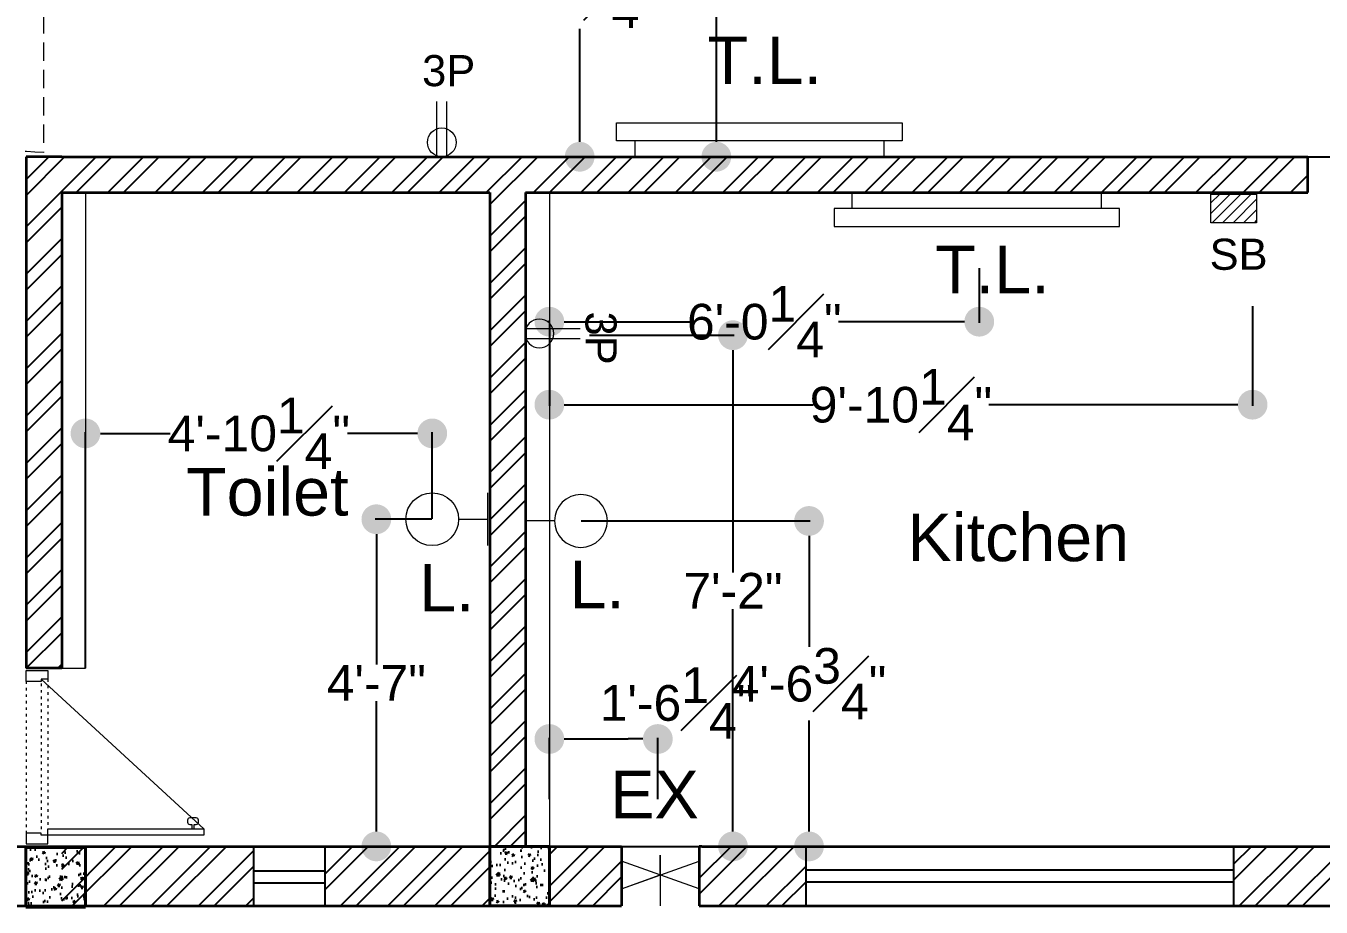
# Model space of a CAD drawing. Header units: inches. Extents: x 4161 to 8381, y 472 to 1500.
# Drawn here: x 7923 to 8140.7, y 938 to 1086.2 of the extents above; entities that cross this region are included whole.
import ezdxf

# ---------------------------------------------------------------- set-up
doc = ezdxf.new("R2010")
doc.units = ezdxf.units.IN
doc.header["$MEASUREMENT"] = 0
doc.linetypes.add('ACAD_ISO03W100', pattern=[30, 12, -18])
doc.linetypes.add('HIDDEN', pattern=[0.375, 0.25, -0.125])
doc.layers.get('0').update_dxf_attribs({"lineweight": 35})
for name, color, linetype, lineweight in [('0.Columns', 1, 'Continuous', 35), ('1.Wall', 7, 'Continuous', 35), ('Beam', 170, 'Continuous', 15), ('Doors & Furni', 20, 'Continuous', 5), ('E_Elements', 7, 'Continuous', 15), ('E_FITTINGS', 7, 'Continuous', 15), ('Hatch', 7, 'Continuous', 15)]:
    doc.layers.add(name, color=color, linetype=linetype, lineweight=lineweight)
for name, color, linetype in [('3.Windows', 130, 'Continuous'), ('4.Hatch', 14, 'Continuous'), ('5.Texts', 50, 'Continuous'), ('7.Dimention', 8, 'Continuous'), ('9.Vent', 130, 'Continuous'), ('rod', 252, 'Continuous'), ('wood', 20, 'Continuous')]:
    doc.layers.add(name, color=color, linetype=linetype)
doc.styles.get("Standard").update_dxf_attribs({"font": 'arial.ttf'})
doc.dimstyles.get("Standard").update_dxf_attribs({"dimtxt": 6, "dimasz": 5, "dimexe": 0.18, "dimexo": 0.0625, "dimgap": 0.09, "dimtad": 0, "dimtih": 1, "dimtoh": 1, "dimzin": 0, "dimdsep": 46, "dimlunit": 4, "dimtxsty": 'Standard', "dimblk": 'DOT', "dimcen": 0.09, "dimadec": 0, "dimazin": 0, "dimtfac": 1, "dimtofl": 0, "dimtmove": 0, "dimatfit": 3, "dimfxl": 1, "dimfrac": 1, "dimtolj": 1, "dimtzin": 0, "dimarcsym": 0})

# ---------------------------------------------------------------- blocks, each defined once
blk = doc.blocks.new('window6')
at = {"layer": '3.Windows', "color": 141, "true_color": 0xadddf7}
for p, q in [((4180.67, 1736.78), (4108.67, 1736.78)), ((4180.67, 1734.78), (4108.67, 1734.78))]:
    blk.add_line(p, q, dxfattribs=at)
at = {"layer": '3.Windows'}
blk.add_lwpolyline([(4180.67, 1740.78), (4108.67, 1740.78), (4108.67, 1730.78), (4180.67, 1730.78)], close=True, dxfattribs=at)
blk = doc.blocks.new('Vent')
at = {"layer": '9.Vent'}
for p, q in [((-12, -3.9), (-12, 6.1)), ((-12, 3.82), (-12, 6.1)), ((0, -3.9), (0, 6.1))]:
    blk.add_line(p, q, dxfattribs=at)
at = {"layer": '9.Vent', "color": 5}
for p, q in [((-12, 2), (0, 2)), ((-12, 0), (0, 0))]:
    blk.add_line(p, q, dxfattribs=at)
blk = doc.blocks.new('Dd2')
at = {"layer": 'rod', "lineweight": 13}
blk.add_lwpolyline([(-36.5, 41), (-2, 3.5)], dxfattribs=at)
blk.add_lwpolyline([(-36.5, 38.75), (-35.5, 38.75), (-35.5, 39.25, -0.414214), (-35, 39.75), (-34.5, 39.75, -0.414214), (-34, 39.25), (-34, 37.75, -0.414214), (-34.5, 37.25), (-35, 37.25, -0.414214), (-35.5, 37.75), (-35.5, 38.25), (-36.5, 38.25)], format="xyb", dxfattribs=at)
at = {"layer": 'rod', "linetype": 'ACAD_ISO03W100', "lineweight": 13, "ltscale": 0.05}
for points in [[(-3, 3.5), (-37.5, 3.5)], [(-2, 5), (-36.5, 5)], [(-2.5, 0), (-37.5, 0)]]:
    blk.add_lwpolyline(points, dxfattribs=at)
at = {"layer": 'wood', "lineweight": 13}
for points in [[(-36.5, 41), (-38, 41), (-38, 5), (-36.5, 5)], [(-40, 0), (-40, 5), (-38, 5), (-38, 3.5), (-37.5, 3.5), (-37.5, 0)], [(0, 0), (0, 5), (-2, 5), (-2, 3.5), (-2.5, 3.5), (-2.5, 0)]]:
    blk.add_lwpolyline(points, close=True, dxfattribs=at)
blk = doc.blocks.new('Door')
at = {"layer": 'Doors & Furni', "color": 20}
for p, q in [((4004.74, 983.4), (4002.74, 983.4)), ((4002.74, 983.4), (4002.74, 947.4)), ((4004.74, 947.4), (4004.74, 983.4)), ((4001.9, 980.9), (4000.59, 980.9)), ((4000.59, 980.9), (4000.59, 975.13)), ((4002.74, 982.3), (4001.9, 982.3)), ((4001.9, 982.3), (4001.9, 978.61)), ((4004.74, 982.3), (4005.57, 982.3)), ((4005.57, 982.3), (4005.57, 978.61)), ((4005.57, 980.9), (4006.88, 980.9)), ((4006.88, 980.9), (4006.88, 975.13)), ((4001.34, 975.13), (4001.34, 980.06)), ((4001.34, 980.06), (4001.9, 980.06)), ((4001.9, 978.61), (4002.74, 978.61)), ((4005.57, 978.61), (4004.74, 978.61)), ((4006.13, 980.06), (4005.57, 980.06)), ((4006.13, 975.13), (4006.13, 980.06)), ((4000.59, 975.13), (4001.34, 975.13)), ((4006.88, 975.13), (4006.13, 975.13)), ((4002.74, 947.4), (4004.74, 947.4))]:
    blk.add_line(p, q, dxfattribs=at)
at = {"layer": 'Doors & Furni', "color": 1, "linetype": 'HIDDEN', "ltscale": 15}
blk.add_line((4002.74, 947.4), (4036.59, 947.4), dxfattribs=at)
blk.add_arc((4000.59, 947.4), 36, 0, 86.583, dxfattribs=at)
blk = doc.blocks.new('O')
at = {"layer": 'E_Elements', "ltscale": 4}
for p, q in [((9523.61, 2111.57), (9520.91, 2111.57)), ((9523.61, 2069.68), (9520.91, 2069.68))]:
    blk.add_line(p, q, dxfattribs=at)
at = {"layer": 'E_Elements', "ltscale": 0.01}
blk.add_lwpolyline([(9526.61, 2066.63), (9526.61, 2114.63), (9523.61, 2114.63), (9523.61, 2066.63)], close=True, dxfattribs=at)
blk = doc.blocks.new('A$C482B25E6')
at = {"layer": 'E_FITTINGS'}
for p, q in [((0, 0), (0, 7.1)), ((3.9, 3.55), (0, 3.55))]:
    blk.add_line(p, q, dxfattribs=at)
blk.add_circle((7.45, 3.55), 3.55, dxfattribs=at)
blk = doc.blocks.new('2')
at = {"layer": 'Hatch', "ltscale": 0.01}
h = blk.add_hatch(dxfattribs=at)
h.set_pattern_fill('ANSI31', color=256, scale=10, style=0)
h.paths.add_polyline_path([(7846.79, 2035.92), (7841.97, 2035.92), (7841.97, 2028.24), (7846.79, 2028.24)])
at = {"layer": 'E_Elements'}
blk.add_lwpolyline([(7841.97, 2028.24), (7846.79, 2028.24), (7846.79, 2035.92), (7841.97, 2035.92)], close=True, dxfattribs=at)
blk = doc.blocks.new('Column2.0')
at = {"layer": '0.Columns', "true_color": 0x991b1e}
h = blk.add_hatch(dxfattribs=at)
h.set_pattern_fill('AR-CONC', color=244, scale=0.54)
h.set_pattern_definition([(50, (868.9964, 332.3348), (3.873205, -0.3388615), [0.405, -4.455]), (355, (868.9964, 332.335), (-0.7492572, 4.0618375), [0.324, -3.564]), (100.45144, (869.319, 332.3066), (3.1239478, 3.722976), [0.344197, -3.7861674]), (46.1842, (868.9964, 333.415), (5.763103, -0.893804), [0.6075, -6.6825]), (96.63564, (869.4767, 333.3403), (5.0471745, 5.2602404), [0.516296, -5.679254]), (351.18416, (868.9964, 333.415), (5.0471745, 5.26024), [0.486, -5.346]), (21, (869.5364, 333.1448), (3.223298, -2.174142), [0.405, -4.455]), (326, (869.5364, 333.145), (1.3139028, 3.9158102), [0.324, -3.564]), (71.45144, (869.805, 332.9636), (4.537201, 1.7416682), [0.344197, -3.7861674]), (37.5, (868.9964, 332.3348), (0.0656632, 1.7976268), [0, -3.5208, 0, -3.618, 0, -3.5775]), (7.5, (868.9964, 332.3348), (1.4205755, 2.1298232), [0, -2.0628, 0, -3.4398, 0, -1.3635]), (327.5, (867.7922, 332.3348), (2.88264116, -0.1217963), [0, -1.35, 0, -4.212, 0, -5.589]), (317.5, (867.2522, 332.3348), (3.1492053, 0.5405669), [0, -1.755, 0, -2.7972, 0, -3.969])])
h.paths.add_polyline_path([(4674.88, 1327.63), (4674.88, 1337.63), (4664.88, 1337.63), (4664.88, 1327.63)])
at = {"layer": '0.Columns', "linetype": 'ACAD_ISO03W100', "lineweight": 40}
for p, q in [((4674.88, 1337.63), (4664.88, 1337.63)), ((4664.88, 1337.63), (4664.88, 1327.63)), ((4674.88, 1327.63), (4674.88, 1337.63)), ((4664.88, 1327.63), (4674.88, 1327.63))]:
    blk.add_line(p, q, dxfattribs=at)
blk = doc.blocks.new('1111111111111111')
at = {"layer": 'E_FITTINGS', "ltscale": 3}
for p, q in [((8001.12, 2853.82), (8010.23, 2853.82)), ((8001.12, 2852.1), (8010.23, 2852.1))]:
    blk.add_line(p, q, dxfattribs=at)
blk.add_circle((8003.38, 2852.96), 2.42, dxfattribs=at)
blk = doc.blocks.new('_Dot')
at = {"color": 0, "linetype": 'ByBlock', "lineweight": -2}
blk.add_line((-0.5, 0), (-1, 0), dxfattribs=at)
at = {"color": 0, "linetype": 'ByBlock', "lineweight": 60, "const_width": 0.5}
blk.add_lwpolyline([(-0.25, 0, 1), (0.25, 0, 1)], format="xyb", close=True, dxfattribs=at)
blk = doc.blocks.new('*D191')
at = {"layer": '7.Dimention', "color": 0, "lineweight": -2, "transparency": 16777216}
for p, q in [((8122.56, 1171.99), (8145.43, 1171.99)), ((8145.25, 1166.99), (8145.25, 1124.3)), ((8145.25, 1069.19), (8145.25, 1111.88)), ((8128.41, 1064.19), (8145.43, 1064.19))]:
    blk.add_line(p, q, dxfattribs=at)
at = {"layer": 'Defpoints', "color": 0, "transparency": 16777216}
for p in [(8122.49, 1171.99), (8145.25, 1171.99), (8128.35, 1064.19)]:
    blk.add_point(p, dxfattribs=at)
at = {"layer": '7.Dimention', "color": 0, "lineweight": -2, "transparency": 16777216, "xscale": 5, "yscale": 5, "zscale": 5}
for p, rotation in [((8145.25, 1171.99), 90), ((8145.25, 1064.19), 270)]:
    blk.add_blockref('_Dot', p, dxfattribs=dict(at, rotation=rotation))
at = {"layer": '7.Dimention', "color": 0, "transparency": 16777216, "insert": (8145.25, 1118.09), "char_height": 6, "attachment_point": 5}
blk.add_mtext('\\A1;8\'-11{\\H1x;\\S3#4;}"', dxfattribs=at)
blk = doc.blocks.new('*D192')
at = {"layer": '7.Dimention', "color": 0, "lineweight": -2, "transparency": 16777216}
for p, q in [((8022.51, 1171.44), (8039.23, 1171.44)), ((8039.05, 1166.44), (8039.05, 1123.97)), ((8039.05, 1069.19), (8039.05, 1111.66)), ((8017.04, 1064.19), (8039.23, 1064.19))]:
    blk.add_line(p, q, dxfattribs=at)
at = {"layer": 'Defpoints', "color": 0, "transparency": 16777216}
for p in [(8022.45, 1171.44), (8039.05, 1171.44), (8016.98, 1064.19)]:
    blk.add_point(p, dxfattribs=at)
at = {"layer": '7.Dimention', "color": 0, "lineweight": -2, "transparency": 16777216, "xscale": 5, "yscale": 5, "zscale": 5}
for p, rotation in [((8039.05, 1171.44), 90), ((8039.05, 1064.19), 270)]:
    blk.add_blockref('_Dot', p, dxfattribs=dict(at, rotation=rotation))
at = {"layer": '7.Dimention', "color": 0, "transparency": 16777216, "insert": (8039.05, 1117.81), "char_height": 6, "attachment_point": 5}
blk.add_mtext('\\A1;8\'-11{\\H1x;\\S1#4;}"', dxfattribs=at)
blk = doc.blocks.new('*D140')
at = {"layer": '7.Dimention', "color": 0, "lineweight": -2, "transparency": 16777216}
for p, q in [((8083.25, 1045.45), (8083.25, 1036.27)), ((8010.97, 1036.28), (8010.97, 1036.63)), ((8015.97, 1036.45), (8034.65, 1036.45)), ((8078.25, 1036.45), (8059.57, 1036.45))]:
    blk.add_line(p, q, dxfattribs=at)
at = {"layer": 'Defpoints', "color": 0, "transparency": 16777216}
for p in [(8083.25, 1045.51), (8010.97, 1036.21), (8083.25, 1036.45)]:
    blk.add_point(p, dxfattribs=at)
at = {"layer": '7.Dimention', "color": 0, "lineweight": -2, "transparency": 16777216, "xscale": 5, "yscale": 5, "zscale": 5, "rotation": 180}
blk.add_blockref('_Dot', (8010.97, 1036.45), dxfattribs=at)
at = {"layer": '7.Dimention', "color": 0, "lineweight": -2, "transparency": 16777216, "xscale": 5, "yscale": 5, "zscale": 5}
blk.add_blockref('_Dot', (8083.25, 1036.45), dxfattribs=at)
at = {"layer": '7.Dimention', "color": 0, "transparency": 16777216, "insert": (8047.11, 1036.45), "char_height": 6, "attachment_point": 5}
blk.add_mtext('\\A1;6\'-0{\\H1x;\\S1#4;}"', dxfattribs=at)
blk = doc.blocks.new('*D141')
at = {"layer": '7.Dimention', "color": 0, "lineweight": -2, "transparency": 16777216}
for p, q in [((8129.21, 1039.06), (8129.21, 1022.31)), ((8010.97, 1036.15), (8010.97, 1022.31)), ((8015.97, 1022.49), (8055.31, 1022.49)), ((8124.21, 1022.49), (8084.87, 1022.49))]:
    blk.add_line(p, q, dxfattribs=at)
at = {"layer": 'Defpoints', "color": 0, "transparency": 16777216}
for p in [(8129.21, 1039.12), (8010.97, 1036.21), (8129.21, 1022.49)]:
    blk.add_point(p, dxfattribs=at)
at = {"layer": '7.Dimention', "color": 0, "lineweight": -2, "transparency": 16777216, "xscale": 5, "yscale": 5, "zscale": 5, "rotation": 180}
blk.add_blockref('_Dot', (8010.97, 1022.49), dxfattribs=at)
at = {"layer": '7.Dimention', "color": 0, "lineweight": -2, "transparency": 16777216, "xscale": 5, "yscale": 5, "zscale": 5}
blk.add_blockref('_Dot', (8129.21, 1022.49), dxfattribs=at)
at = {"layer": '7.Dimention', "color": 0, "transparency": 16777216, "insert": (8070.09, 1022.49), "char_height": 6, "attachment_point": 5}
blk.add_mtext('\\A1;9\'-10{\\H1x;\\S1#4;}"', dxfattribs=at)
blk = doc.blocks.new('*D142')
at = {"layer": '7.Dimention', "color": 0, "lineweight": -2, "transparency": 16777216}
for p, q in [((8016.34, 1002.93), (8054.81, 1002.93)), ((8054.63, 997.93), (8054.63, 981.77)), ((8054.63, 953.19), (8054.63, 969.35)), ((8017.71, 948.19), (8054.81, 948.19))]:
    blk.add_line(p, q, dxfattribs=at)
at = {"layer": 'Defpoints', "color": 0, "transparency": 16777216}
for p in [(8016.28, 1002.93), (8054.63, 1002.93), (8017.65, 948.19)]:
    blk.add_point(p, dxfattribs=at)
at = {"layer": '7.Dimention', "color": 0, "lineweight": -2, "transparency": 16777216, "xscale": 5, "yscale": 5, "zscale": 5}
for p, rotation in [((8054.63, 1002.93), 90), ((8054.63, 948.19), 270)]:
    blk.add_blockref('_Dot', p, dxfattribs=dict(at, rotation=rotation))
at = {"layer": '7.Dimention', "color": 0, "transparency": 16777216, "insert": (8054.63, 975.56), "char_height": 6, "attachment_point": 5}
blk.add_mtext('\\A1;4\'-6{\\H1x;\\S3#4;}"', dxfattribs=at)
blk = doc.blocks.new('*D143')
at = {"layer": '7.Dimention', "color": 0, "lineweight": -2, "transparency": 16777216}
for p, q in [((8017.71, 1034.18), (8042.02, 1034.18)), ((8041.84, 1029.18), (8041.84, 994.29)), ((8041.84, 953.19), (8041.84, 988.08)), ((8017.71, 948.19), (8042.02, 948.19))]:
    blk.add_line(p, q, dxfattribs=at)
at = {"layer": 'Defpoints', "color": 0, "transparency": 16777216}
for p in [(8017.65, 1034.18), (8041.84, 1034.18), (8017.65, 948.19)]:
    blk.add_point(p, dxfattribs=at)
at = {"layer": '7.Dimention', "color": 0, "lineweight": -2, "transparency": 16777216, "xscale": 5, "yscale": 5, "zscale": 5}
for p, rotation in [((8041.84, 1034.18), 90), ((8041.84, 948.19), 270)]:
    blk.add_blockref('_Dot', p, dxfattribs=dict(at, rotation=rotation))
at = {"layer": '7.Dimention', "color": 0, "transparency": 16777216, "insert": (8041.84, 991.19), "char_height": 6, "attachment_point": 5}
blk.add_mtext('\\A1;7\'-2"', dxfattribs=at)
blk = doc.blocks.new('*D124')
at = {"layer": '7.Dimention', "color": 0, "lineweight": -2, "transparency": 16777216}
for p, q in [((8010.97, 956.14), (8010.97, 966.44)), ((8015.97, 966.26), (8024.21, 966.26)), ((8029.21, 956.14), (8029.21, 966.44))]:
    blk.add_line(p, q, dxfattribs=at)
at = {"layer": 'Defpoints', "color": 0, "transparency": 16777216}
for p in [(8029.21, 966.26), (8010.97, 956.08), (8029.21, 956.08)]:
    blk.add_point(p, dxfattribs=at)
at = {"layer": '7.Dimention', "color": 0, "lineweight": -2, "transparency": 16777216, "xscale": 5, "yscale": 5, "zscale": 5, "rotation": 180}
blk.add_blockref('_Dot', (8010.97, 966.26), dxfattribs=at)
at = {"layer": '7.Dimention', "color": 0, "lineweight": -2, "transparency": 16777216, "xscale": 5, "yscale": 5, "zscale": 5}
blk.add_blockref('_Dot', (8029.21, 966.26), dxfattribs=at)
at = {"layer": '7.Dimention', "color": 0, "transparency": 16777216, "insert": (8032.44, 972.32), "char_height": 6, "attachment_point": 5}
blk.add_mtext('\\A1;1\'-6{\\H1x;\\S1#4;}"', dxfattribs=at)
blk = doc.blocks.new('*D144')
at = {"layer": '7.Dimention', "color": 0, "lineweight": -2, "transparency": 16777216}
for p, q in [((7932.97, 978.25), (7932.97, 1017.84)), ((7937.97, 1017.66), (7947.23, 1017.66)), ((7986.28, 1017.66), (7977.02, 1017.66)), ((7991.28, 1003.28), (7991.28, 1017.84))]:
    blk.add_line(p, q, dxfattribs=at)
at = {"layer": 'Defpoints', "color": 0, "transparency": 16777216}
for p in [(7991.28, 1017.66), (7991.28, 1003.22), (7932.97, 978.19)]:
    blk.add_point(p, dxfattribs=at)
at = {"layer": '7.Dimention', "color": 0, "lineweight": -2, "transparency": 16777216, "xscale": 5, "yscale": 5, "zscale": 5, "rotation": 180}
blk.add_blockref('_Dot', (7932.97, 1017.66), dxfattribs=at)
at = {"layer": '7.Dimention', "color": 0, "lineweight": -2, "transparency": 16777216, "xscale": 5, "yscale": 5, "zscale": 5}
blk.add_blockref('_Dot', (7991.28, 1017.66), dxfattribs=at)
at = {"layer": '7.Dimention', "color": 0, "transparency": 16777216, "insert": (7962.13, 1017.66), "char_height": 6, "attachment_point": 5}
blk.add_mtext('\\A1;4\'-10{\\H1x;\\S1#4;}"', dxfattribs=at)
blk = doc.blocks.new('*D145')
at = {"layer": '7.Dimention', "color": 0, "lineweight": -2, "transparency": 16777216}
for p, q in [((7991.22, 1003.22), (7981.7, 1003.22)), ((7981.88, 998.22), (7981.88, 978.79)), ((7981.88, 953.19), (7981.88, 972.61)), ((7993.72, 948.19), (7981.7, 948.19))]:
    blk.add_line(p, q, dxfattribs=at)
at = {"layer": 'Defpoints', "color": 0, "transparency": 16777216}
for p in [(7981.88, 1003.22), (7991.28, 1003.22), (7993.78, 948.19)]:
    blk.add_point(p, dxfattribs=at)
at = {"layer": '7.Dimention', "color": 0, "lineweight": -2, "transparency": 16777216, "xscale": 5, "yscale": 5, "zscale": 5}
for p, rotation in [((7981.88, 1003.22), 90), ((7981.88, 948.19), 270)]:
    blk.add_blockref('_Dot', p, dxfattribs=dict(at, rotation=rotation))
at = {"layer": '7.Dimention', "color": 0, "transparency": 16777216, "insert": (7981.88, 975.7), "char_height": 6, "attachment_point": 5}
blk.add_mtext('\\A1;4\'-7"', dxfattribs=at)
blk = doc.blocks.new('*D152')
at = {"layer": '7.Dimention', "color": 0, "lineweight": -2, "transparency": 16777216}
for p, q in [((7916.82, 985.88), (7907.03, 985.88)), ((7907.21, 980.88), (7907.21, 973.24)), ((7907.21, 953.19), (7907.21, 960.82)), ((7916.82, 948.19), (7907.03, 948.19))]:
    blk.add_line(p, q, dxfattribs=at)
at = {"layer": 'Defpoints', "color": 0, "transparency": 16777216}
for p in [(7907.21, 985.88), (7916.89, 985.88), (7916.89, 948.19)]:
    blk.add_point(p, dxfattribs=at)
at = {"layer": '7.Dimention', "color": 0, "lineweight": -2, "transparency": 16777216, "xscale": 5, "yscale": 5, "zscale": 5}
for p, rotation in [((7907.21, 985.88), 90), ((7907.21, 948.19), 270)]:
    blk.add_blockref('_Dot', p, dxfattribs=dict(at, rotation=rotation))
at = {"layer": '7.Dimention', "color": 0, "transparency": 16777216, "insert": (7907.21, 967.03), "char_height": 6, "attachment_point": 5}
blk.add_mtext('\\A1;3\'-1{\\H1x;\\S3#4;}"', dxfattribs=at)
blk = doc.blocks.new('*D162')
at = {"layer": '7.Dimention', "color": 0, "lineweight": -2, "transparency": 16777216}
for p, q in [((7937.49, 1119.45), (8016.25, 1119.45)), ((8016.07, 1114.45), (8016.07, 1097.92)), ((8016.07, 1069.19), (8016.07, 1085.71)), ((7937.49, 1064.19), (8016.25, 1064.19))]:
    blk.add_line(p, q, dxfattribs=at)
at = {"layer": 'Defpoints', "color": 0, "transparency": 16777216}
for p in [(7937.43, 1119.45), (8016.07, 1119.45), (7937.43, 1064.19)]:
    blk.add_point(p, dxfattribs=at)
at = {"layer": '7.Dimention', "color": 0, "lineweight": -2, "transparency": 16777216, "xscale": 5, "yscale": 5, "zscale": 5}
for p, rotation in [((8016.07, 1119.45), 90), ((8016.07, 1064.19), 270)]:
    blk.add_blockref('_Dot', p, dxfattribs=dict(at, rotation=rotation))
at = {"layer": '7.Dimention', "color": 0, "transparency": 16777216, "insert": (8016.07, 1091.82), "char_height": 6, "attachment_point": 5}
blk.add_mtext('\\A1;4\'-7{\\H1x;\\S1#4;}"', dxfattribs=at)

msp = doc.modelspace()

# ---------------------------------------------------------------- linework, layer by layer
at = {"layer": '1.Wall'}
for p, q in [((7922.972, 1064.186), (7922.972, 978.186)), ((7928.972, 1064.186), (7922.972, 1064.186)), ((7928.972, 1064.186), (8006.972, 1064.186)), ((8006.972, 1064.186), (8138.52, 1064.186)), ((8138.52, 1058.186), (8138.52, 1064.186)), ((7928.972, 1058.186), (8000.972, 1058.186)), ((7928.972, 1058.186), (7928.972, 978.186)), ((8000.972, 1058.186), (8000.972, 948.186)), ((8006.972, 1058.186), (8006.972, 948.186)), ((8006.972, 1058.186), (8138.52, 1058.186)), ((7928.972, 978.186), (7922.972, 978.186)), ((7897.977, 948.186), (7922.972, 948.186)), ((7922.972, 948.186), (7928.972, 948.186)), ((7928.972, 948.186), (8000.972, 948.186)), ((8006.972, 948.186), (8023.126, 948.186)), ((8023.126, 948.186), (8023.126, 938.186)), ((8036.156, 948.186), (8036.156, 938.186)), ((8036.626, 948.186), (8036.156, 948.186)), ((8036.626, 948.186), (8174.52, 948.186)), ((7894.336, 938.186), (8023.126, 938.186)), ((8036.156, 938.186), (8036.626, 938.186)), ((8036.626, 938.186), (8184.52, 938.186))]:
    msp.add_line(p, q, dxfattribs=at)
at = {"layer": '4.Hatch', "color": 244, "linetype": 'Continuous', "true_color": 0x991b1e}
for p, q in [((7922.972, 1060.339), (7926.82, 1064.186)), ((7922.972, 1052.384), (7934.775, 1064.186)), ((7922.972, 1057.687), (7929.471, 1064.186)), ((7931.426, 1058.186), (7937.426, 1064.186)), ((7936.73, 1058.186), (7942.73, 1064.186)), ((7939.381, 1058.186), (7945.381, 1064.186)), ((7944.685, 1058.186), (7950.685, 1064.186)), ((7947.336, 1058.186), (7953.336, 1064.186)), ((7952.64, 1058.186), (7958.64, 1064.186)), ((7955.291, 1058.186), (7961.291, 1064.186)), ((7960.595, 1058.186), (7966.595, 1064.186)), ((7963.246, 1058.186), (7969.246, 1064.186)), ((7968.549, 1058.186), (7974.549, 1064.186)), ((7971.201, 1058.186), (7977.201, 1064.186)), ((7976.504, 1058.186), (7982.504, 1064.186)), ((7979.156, 1058.186), (7985.156, 1064.186)), ((7984.459, 1058.186), (7990.459, 1064.186)), ((7987.111, 1058.186), (7993.111, 1064.186)), ((7992.414, 1058.186), (7998.414, 1064.186)), ((7995.066, 1058.186), (8001.066, 1064.186)), ((8000.369, 1058.186), (8006.369, 1064.186)), ((8000.972, 1056.137), (8009.021, 1064.186)), ((8008.324, 1058.186), (8014.324, 1064.186)), ((8010.976, 1058.186), (8016.976, 1064.186)), ((8016.279, 1058.186), (8022.279, 1064.186)), ((8018.931, 1058.186), (8024.931, 1064.186)), ((8024.234, 1058.186), (8030.234, 1064.186)), ((8026.886, 1058.186), (8032.886, 1064.186)), ((8032.189, 1058.186), (8038.189, 1064.186)), ((8034.841, 1058.186), (8040.841, 1064.186)), ((8040.144, 1058.186), (8046.144, 1064.186)), ((8042.796, 1058.186), (8048.796, 1064.186)), ((8048.099, 1058.186), (8054.099, 1064.186)), ((8050.751, 1058.186), (8056.751, 1064.186)), ((8056.054, 1058.186), (8062.054, 1064.186)), ((8058.706, 1058.186), (8064.706, 1064.186)), ((8064.009, 1058.186), (8070.009, 1064.186)), ((8066.661, 1058.186), (8072.661, 1064.186)), ((8071.964, 1058.186), (8077.964, 1064.186)), ((8074.616, 1058.186), (8080.616, 1064.186)), ((8079.919, 1058.186), (8085.919, 1064.186)), ((8082.57, 1058.186), (8088.57, 1064.186)), ((8087.874, 1058.186), (8093.874, 1064.186)), ((8090.525, 1058.186), (8096.525, 1064.186)), ((8095.829, 1058.186), (8101.829, 1064.186)), ((8098.48, 1058.186), (8104.48, 1064.186)), ((8103.784, 1058.186), (8109.784, 1064.186)), ((8106.435, 1058.186), (8112.435, 1064.186)), ((8111.739, 1058.186), (8117.739, 1064.186)), ((8114.39, 1058.186), (8120.39, 1064.186)), ((8119.694, 1058.186), (8125.694, 1064.186)), ((8122.345, 1058.186), (8128.345, 1064.186)), ((8127.649, 1058.186), (8133.649, 1064.186)), ((8130.3, 1058.186), (8136.3, 1064.186)), ((8135.603, 1058.186), (8138.52, 1061.102)), ((8138.255, 1058.186), (8138.52, 1058.451)), ((8000.972, 1050.834), (8006.972, 1056.834)), ((7922.972, 1049.732), (7928.972, 1055.732)), ((8000.972, 1048.182), (8006.972, 1054.182)), ((7922.972, 1044.429), (7928.972, 1050.429)), ((7922.972, 1041.777), (7928.972, 1047.777)), ((8000.972, 1042.879), (8006.972, 1048.879)), ((8000.972, 1040.227), (8006.972, 1046.227)), ((7922.972, 1036.474), (7928.972, 1042.474)), ((7922.972, 1033.822), (7928.972, 1039.822)), ((8000.972, 1034.924), (8006.972, 1040.924)), ((8000.972, 1032.273), (8006.972, 1038.273)), ((7922.972, 1028.519), (7928.972, 1034.519)), ((8000.972, 1026.969), (8006.972, 1032.969)), ((7922.972, 1025.867), (7928.972, 1031.867)), ((8000.972, 1024.318), (8006.972, 1030.318)), ((7922.972, 1020.564), (7928.972, 1026.564)), ((7922.972, 1017.912), (7928.972, 1023.912)), ((8000.972, 1019.014), (8006.972, 1025.014)), ((8000.972, 1016.363), (8006.972, 1022.363)), ((7922.972, 1012.609), (7928.972, 1018.609)), ((8000.972, 1011.059), (8006.972, 1017.059)), ((7922.972, 1009.957), (7928.972, 1015.957)), ((8000.972, 1008.408), (8006.972, 1014.408)), ((7922.972, 1004.654), (7928.972, 1010.654)), ((8000.972, 1003.104), (8006.972, 1009.104)), ((7922.972, 1002.002), (7928.972, 1008.002)), ((8000.972, 1000.453), (8006.972, 1006.453)), ((7922.972, 996.699), (7928.972, 1002.699)), ((7922.972, 994.047), (7928.972, 1000.047)), ((8000.972, 995.149), (8006.972, 1001.149)), ((8000.972, 992.498), (8006.972, 998.498)), ((7922.972, 988.744), (7928.972, 994.744)), ((8000.972, 987.194), (8006.972, 993.194)), ((7922.972, 986.092), (7928.972, 992.092)), ((8000.972, 984.543), (8006.972, 990.543)), ((7922.972, 980.789), (7928.972, 986.789)), ((8000.972, 979.239), (8006.972, 985.239)), ((7923.021, 978.186), (7928.972, 984.137)), ((8000.972, 976.588), (8006.972, 982.588)), ((7928.324, 978.186), (7928.972, 978.834)), ((8000.972, 971.285), (8006.972, 977.285)), ((8000.972, 968.633), (8006.972, 974.633)), ((8000.972, 963.33), (8006.972, 969.33)), ((8000.972, 960.678), (8006.972, 966.678)), ((8000.972, 955.375), (8006.972, 961.375)), ((8000.972, 952.723), (8006.972, 958.723)), ((8001.739, 948.186), (8006.972, 953.42)), ((8004.39, 948.186), (8006.972, 950.768)), ((7928.972, 947.014), (7930.144, 948.186)), ((7928.972, 939.059), (7938.099, 948.186)), ((7928.972, 944.363), (7932.796, 948.186)), ((7930.751, 938.186), (7940.751, 948.186)), ((7936.054, 938.186), (7946.054, 948.186)), ((7938.706, 938.186), (7948.706, 948.186)), ((7944.009, 938.186), (7954.009, 948.186)), ((7946.661, 938.186), (7956.661, 948.186)), ((7951.964, 938.186), (7961.283, 947.506)), ((7973.283, 943.596), (7977.874, 948.186)), ((7973.283, 940.944), (7980.525, 948.186)), ((7975.829, 938.186), (7985.829, 948.186)), ((7978.48, 938.186), (7988.48, 948.186)), ((7983.784, 938.186), (7993.784, 948.186)), ((7986.435, 938.186), (7996.435, 948.186)), ((7991.739, 938.186), (8000.972, 947.42)), ((8010.972, 941.51), (8017.649, 948.186)), ((8010.972, 946.813), (8012.345, 948.186)), ((8010.972, 938.858), (8020.3, 948.186)), ((8036.156, 942.829), (8041.513, 948.186)), ((8036.156, 940.177), (8044.165, 948.186)), ((8039.468, 938.186), (8049.468, 948.186)), ((8042.12, 938.186), (8052.12, 948.186)), ((8126.074, 945.242), (8129.018, 948.186)), ((8126.074, 942.591), (8131.669, 948.186)), ((8126.973, 938.186), (8136.973, 948.186)), ((8129.624, 938.186), (8139.624, 948.186)), ((8134.928, 938.186), (8144.928, 948.186)), ((8137.579, 938.186), (8147.579, 948.186)), ((8015.603, 938.186), (8023.126, 945.708)), ((7954.616, 938.186), (7961.283, 944.854)), ((7994.39, 938.186), (8000.972, 944.768)), ((8018.255, 938.186), (8023.126, 943.057)), ((8047.423, 938.186), (8054.074, 944.837)), ((8050.075, 938.186), (8054.074, 942.185)), ((7959.919, 938.186), (7961.283, 939.551)), ((7999.694, 938.186), (8000.972, 939.465))]:
    msp.add_line(p, q, dxfattribs=at)
at = {"layer": 'Beam'}
for p, q in [((7932.972, 1058.186), (7932.972, 978.186)), ((8010.972, 1058.186), (8010.972, 1036.214)), ((8010.972, 1032.722), (8010.972, 948.186)), ((7928.972, 978.186), (7932.972, 978.186))]:
    msp.add_line(p, q, dxfattribs=at)
at = {"layer": 'E_FITTINGS', "ltscale": 4}
msp.add_lwpolyline([(8023.095, 941.082), (8036.156, 945.687), (8036.156, 941.082), (8023.095, 945.687), (8023.095, 941.082), (8029.626, 943.384), (8029.626, 946.694), (8029.626, 946.694), (8029.626, 938.186)], dxfattribs=at)

# ---------------------------------------------------------------- block references
at = {"layer": '0.Columns'}
for p in [(3258.09, -389.647), (3336.09, -389.443)]:
    msp.add_blockref('Column2.0', p, dxfattribs=at)
at = {"layer": '1.Wall'}
msp.add_blockref('window6', (3945.403, -792.596), dxfattribs=at)
at = {"layer": '9.Vent'}
msp.add_blockref('Vent', (7973.283, 942.086), dxfattribs=at)
at = {"layer": 'Doors & Furni', "color": 20, "xscale": -0.8176649432620681, "yscale": 0.8176649432620681, "zscale": 0.8176649432620681, "rotation": 90}
msp.add_blockref('Door', (8700.573, 4365.512), dxfattribs=at)
at = {"layer": 'Doors & Furni', "xscale": -0.7291026442225768, "yscale": 0.7291026442225768, "zscale": 0.7291026442225768, "rotation": 270}
msp.add_blockref('Dd2', (7922.972, 977.775), dxfattribs=at)
at = {"layer": 'E_Elements', "color": 7, "xscale": -1}
for name, p, rotation in [('O', (5955.654, -8456.721), 270), ('2', (10158.11, 8899.884), 90)]:
    msp.add_blockref(name, p, dxfattribs=dict(at, rotation=rotation))
at = {"layer": 'E_Elements', "color": 7, "rotation": 270}
msp.add_blockref('O', (5992.21, 10579.093), dxfattribs=at)
at = {"layer": 'E_FITTINGS', "rotation": 89.99999999999999}
msp.add_blockref('1111111111111111', (10845.842, -6936.771), dxfattribs=at)
at = {"layer": 'E_FITTINGS', "xscale": -1, "rotation": 180}
msp.add_blockref('1111111111111111', (5.913, 3887.428), dxfattribs=at)
at = {"layer": 'E_FITTINGS', "color": 7, "yscale": 1.25, "zscale": 1.25, "rotation": 180}
for p, xscale in [((8000.59, 1007.658), 1.25), ((8006.972, 1007.37), -1.25)]:
    msp.add_blockref('A$C482B25E6', p, dxfattribs=dict(at, xscale=xscale))

# ---------------------------------------------------------------- texts
at = {"layer": '5.Texts', "color": 7, "attachment_point": 1}
for s, width, gutter_width, heights, insert, char_height in [('\\pxqc;T.L.', 110.71706, 1, [35.636], (7991.852, 1084.413), 8), ('\\pxqc;3P', 72.40653, 0.654, [23.305], (7957.838, 1081.294), 5.2318), ('\\pxqc;SB', 72.40653, 0.654, [23.305], (8090.653, 1050.408), 5.2318), ('\\pxqc;T.L.', 110.71706, 1, [35.636], (8030.096, 1049.237), 8), ('\\pxqc;L.', 110.71706, 1, [35.636], (7938.365, 995.707), 8), ('\\pxqc;L.', 110.71706, 1, [35.636], (7963.642, 996.239), 8), ('\\pxqc;EX', 110.71706, 1, [35.636], (7973.283, 960.935), 8)]:
    msp.add_mtext_dynamic_manual_height_columns(s, width=width, gutter_width=gutter_width, heights=heights, dxfattribs=dict(at, insert=insert, char_height=char_height))
at = {"layer": '5.Texts', "color": 7, "insert": (8022.279, 1069.886), "char_height": 5.2318, "attachment_point": 1, "rotation": 270}
msp.add_mtext_dynamic_manual_height_columns('\\pxqc;3P', width=72.40653, gutter_width=0.654, heights=[23.305], dxfattribs=at)
at = {"layer": '5.Texts', "color": 2, "true_color": 0xf1eb1f, "char_height": 8, "attachment_point": 1}
for s, insert in [('\\pxqc;Toilet', (7908.187, 1011.834)), ('\\pxqc;Kitchen', (8034.457, 1004.169))]:
    msp.add_mtext_dynamic_manual_height_columns(s, width=110.71706, gutter_width=1, heights=[35.636], dxfattribs=dict(at, insert=insert))

# ---------------------------------------------------------------- dimensions: what is measured, and where the dimension line sits
at = {"layer": '7.Dimention'}
for base, p1, p2, picture, middle in [((8039.054, 1171.437), (8016.976, 1064.186), (8022.452, 1171.437), '*D192', (8039.054, 1117.812)), ((8145.254, 1171.993), (8128.345, 1064.186), (8122.494, 1171.993), '*D191', (8145.254, 1118.089)), ((8016.068, 1119.447), (7937.426, 1064.186), (7937.426, 1119.447), '*D162', (8016.068, 1091.816)), ((8041.842, 1034.184), (8017.649, 948.186), (8017.649, 1034.184), '*D143', (8041.842, 991.185)), ((7981.882, 1003.222), (7993.784, 948.186), (7991.281, 1003.222), '*D145', (7981.882, 975.704)), ((7907.209, 985.878), (7916.886, 948.186), (7916.886, 985.878), '*D152', (7907.209, 967.032))]:
    dim = msp.add_linear_dim(base=base, p1=p1, p2=p2, angle=90, dimstyle='Standard', dxfattribs=at)
    dim.commit()
    dim.dimension.update_dxf_attribs({"geometry": picture, "text_midpoint": middle})
for base, p1, p2, picture, middle in [((8083.252, 1036.45), (8010.972, 1036.214), (8083.252, 1045.508), '*D140', (8047.112, 1036.45)), ((8129.2071, 1022.4879), (8010.9723, 1036.2136), (8129.2071, 1039.1183), '*D141', (8070.0897, 1022.4879)), ((7991.281, 1017.659), (7932.972, 978.186), (7991.281, 1003.222), '*D144', (7962.127, 1017.659))]:
    dim = msp.add_linear_dim(base=base, p1=p1, p2=p2, dimstyle='Standard', dxfattribs=at)
    dim.commit()
    dim.dimension.update_dxf_attribs({"geometry": picture, "text_midpoint": middle})
dim = msp.add_linear_dim(base=(8054.631, 1002.934), p1=(8017.649, 948.186), p2=(8016.281, 1002.934), angle=90, dimstyle='Standard', dxfattribs=at)
dim.commit()
dim.dimension.update_dxf_attribs({"geometry": '*D142', "text_midpoint": (8054.631, 975.56), "dimtype": 160})
dim = msp.add_linear_dim(base=(8029.209, 966.256), p1=(8010.972, 956.077), p2=(8029.209, 956.077), dimstyle='Standard', override={"dimtmove": 2}, dxfattribs=at)
dim.commit()
dim.dimension.update_dxf_attribs({"geometry": '*D124', "text_midpoint": (8032.441, 972.319), "dimtype": 160})

doc.saveas('drawing.dxf')
